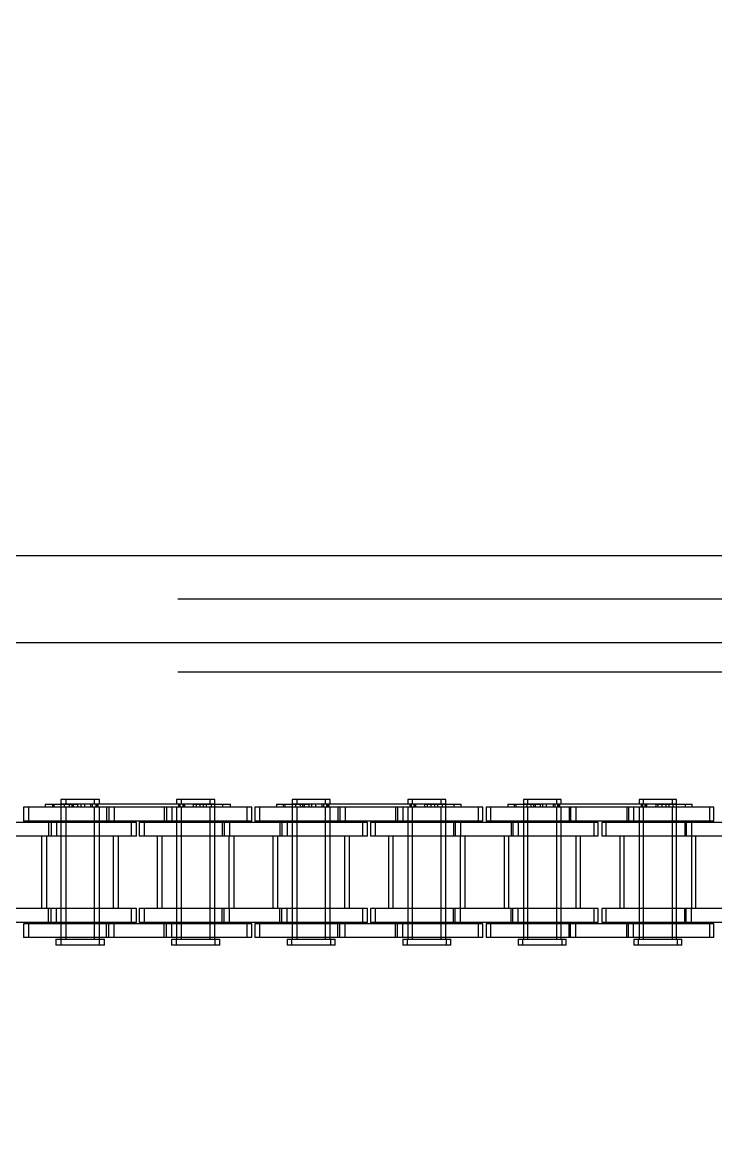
# Model space of a CAD drawing. Header units: metres. Extents: x 0 to 21025, y 0 to 14850.
# Drawn here: x 6086.9 to 6163, y 9272.1 to 9394.8 of the extents above; entities that cross this region are included whole.
import ezdxf

# ---------------------------------------------------------------- set-up
doc = ezdxf.new("R2010")
doc.units = ezdxf.units.M
doc.header["$LTSCALE"] = 25
doc.linetypes.add('HIDDEN2', pattern=[4.7625, 3.175, -1.5875])
for name, color, linetype in [('SL1', 8, 'Continuous'), ('SL4', 4, 'Continuous'), ('ST1', 7, 'HIDDEN2')]:
    doc.layers.add(name, color=color, linetype=linetype)

msp = doc.modelspace()

# ---------------------------------------------------------------- linework, layer by layer
at = {"layer": 'SL1'}
for radius, start, end in [(1215.5, 134.237972, 198.531491), (1221.5, 134.816665, 163.532761), (1170.7, 134.797453, 201.234448), (1164.35, 135.073034, 201.439244), (1158.35, 135.318064, 201.542777), (1158, 135.331622, 162.601775)]:
    msp.add_arc((7121.687, 8989.894), radius, start, end, dxfattribs=at)
for points, knots in [([(6016.805, 9336.149), (6018.323, 9341.094), (6023.306, 9357.331), (6033.083, 9385.183), (6046.155, 9419.652), (6060.678, 9454.317), (6076.302, 9488.499), (6093.031, 9522.154), (6110.841, 9555.249), (6129.357, 9587.13), (6148.49, 9617.803), (6168.154, 9647.281), (6188.711, 9676.144), (6210.142, 9704.365), (6232.876, 9732.473), (6256.952, 9760.393), (6278.975, 9784.316), (6292.887, 9798.665), (6298.131, 9803.97)], [0, 0, 0, 0, 0.00540888, 0.01775711, 0.03085366, 0.0439502, 0.05704675, 0.07014329, 0.08323983, 0.09633638, 0.10868461, 0.12103284, 0.13338107, 0.1457293, 0.15807753, 0.17117407, 0.18427061, 0.19206974, 0.19206974, 0.19206974, 0.19206974]), ([(6298.131, 9803.97), (6291.88, 9797.646), (6277.497, 9782.757), (6255.541, 9758.773), (6231.959, 9731.374), (6208.801, 9702.688), (6186.154, 9672.692), (6164.494, 9641.979), (6143.839, 9610.58), (6124.216, 9578.526), (6105.997, 9546.476), (6089.13, 9514.499), (6073.565, 9482.666), (6058.984, 9450.371), (6045.379, 9417.649), (6032.601, 9383.835), (6023.05, 9356.66), (6018.108, 9340.412), (6016.812, 9336.149)], [0.8079306, 0.8079306, 0.8079306, 0.8079306, 0.81722834, 0.8295732, 0.84192301, 0.85502079, 0.86811398, 0.8812144, 0.8943092, 0.90740385, 0.92050435, 0.93284949, 0.94519774, 0.95754884, 0.9698937, 0.98224351, 0.99534129, 1, 1, 1, 1]), ([(6298.252, 9803.065), (6291.437, 9796.163), (6276.301, 9780.445), (6253.457, 9755.341), (6229.842, 9727.691), (6207.108, 9699.314), (6185.276, 9670.236), (6164.368, 9640.487), (6143.739, 9609.083), (6123.525, 9575.98), (6103.871, 9541.143), (6085.433, 9505.648), (6068.233, 9469.536), (6052.768, 9433.965), (6038.954, 9399.025), (6026.621, 9364.964), (6019.325, 9341.996), (6015.698, 9330.578)], [0.919738506, 0.919738506, 0.919738506, 0.919738506, 0.923940284, 0.929189964, 0.934439645, 0.939689325, 0.944939006, 0.950188687, 0.955438367, 0.961212966, 0.966987564, 0.972762163, 0.978536762, 0.984311361, 0.989561041, 0.994810722, 1, 1, 1, 1]), ([(6042.734, 9351.449), (6045.775, 9360.41), (6052.775, 9381.034), (6065.016, 9412.859), (6079.277, 9446.945), (6094.668, 9480.535), (6111.133, 9513.613), (6128.665, 9546.138), (6146.889, 9577.467), (6165.718, 9607.611), (6185.072, 9636.578), (6205.301, 9664.939), (6226.39, 9692.669), (6248.76, 9720.285), (6272.449, 9747.717), (6291.297, 9768.16), (6302.024, 9779.328), (6304.232, 9781.608)], [0, 0, 0, 0, 0.01014171, 0.02334103, 0.03653573, 0.04973771, 0.06293402, 0.07613019, 0.08933225, 0.10177309, 0.11421707, 0.12666393, 0.13910448, 0.15155004, 0.16474936, 0.17794405, 0.18134573, 0.18134573, 0.18134573, 0.18134573])]:
    msp.add_open_spline(points, degree=3, knots=knots, dxfattribs=at)
at = {"layer": 'SL4'}
for p, q in [((6490.517, 9336.149), (5540.514, 9336.149)), ((5540.514, 9326.624), (6330.277, 9326.624))]:
    msp.add_line(p, q, dxfattribs=at)
at = {"layer": 'ST1'}
for p, q in [((6540.514, 9331.386), (5540.514, 9331.386)), ((5540.514, 9326.624), (6330.277, 9326.624)), ((6540.514, 9323.386), (5540.514, 9323.386)), ((6094.773, 9309.384), (6091.083, 9309.384)), ((6091.083, 9309.384), (6091.083, 9308.91)), ((6091.635, 9309.384), (6091.635, 9308.91)), ((6095.325, 9309.384), (6094.773, 9309.384)), ((6094.773, 9308.91), (6094.773, 9309.384)), ((6095.325, 9308.91), (6095.325, 9309.384)), ((6107.473, 9309.384), (6103.783, 9309.384)), ((6103.783, 9309.384), (6103.783, 9308.91)), ((6104.313, 9309.384), (6104.313, 9308.91)), ((6108.003, 9309.384), (6107.473, 9309.384)), ((6107.473, 9308.91), (6107.473, 9309.384)), ((6108.003, 9308.91), (6108.003, 9309.384)), ((6120.173, 9309.384), (6116.483, 9309.384)), ((6116.483, 9309.384), (6116.483, 9308.91)), ((6116.992, 9309.384), (6116.992, 9308.91)), ((6120.682, 9309.384), (6120.173, 9309.384)), ((6120.173, 9308.91), (6120.173, 9309.384)), ((6120.682, 9308.91), (6120.682, 9309.384)), ((6132.873, 9309.384), (6129.183, 9309.384)), ((6129.183, 9309.384), (6129.183, 9308.91)), ((6129.67, 9309.384), (6129.67, 9308.91)), ((6133.36, 9309.384), (6132.873, 9309.384)), ((6132.873, 9308.91), (6132.873, 9309.384)), ((6133.36, 9308.91), (6133.36, 9309.384)), ((6145.573, 9309.384), (6141.883, 9309.384)), ((6141.883, 9309.384), (6141.883, 9308.91)), ((6142.348, 9309.384), (6142.348, 9308.91)), ((6146.038, 9309.384), (6145.573, 9309.384)), ((6145.573, 9308.91), (6145.573, 9309.384)), ((6146.038, 9308.91), (6146.038, 9309.384)), ((6158.273, 9309.384), (6154.583, 9309.384)), ((6154.583, 9309.384), (6154.583, 9308.91)), ((6155.026, 9309.384), (6155.026, 9308.91)), ((6158.716, 9309.384), (6158.273, 9309.384)), ((6158.273, 9308.91), (6158.273, 9309.384)), ((6158.716, 9308.91), (6158.716, 9309.384)), ((6096.103, 9308.541), (6087.008, 9308.541)), ((6087.008, 9308.541), (6087.008, 9307.021)), ((6087.56, 9308.541), (6087.56, 9307.021)), ((6089.376, 9308.873), (6092.928, 9308.873)), ((6089.376, 9308.873), (6089.376, 9308.541)), ((6090.169, 9308.873), (6090.169, 9308.541)), ((6090.341, 9308.873), (6090.341, 9308.541)), ((6091.083, 9308.91), (6094.773, 9308.91)), ((6091.083, 9308.873), (6091.083, 9307.021)), ((6091.083, 9308.541), (6091.083, 9294.042)), ((6091.452, 9308.91), (6091.452, 9308.541)), ((6091.635, 9308.541), (6091.635, 9307.021)), ((6091.635, 9308.541), (6091.635, 9294.042)), ((6092.004, 9308.91), (6092.004, 9308.541)), ((6092.289, 9308.873), (6092.289, 9308.541)), ((6092.461, 9308.873), (6092.461, 9308.541)), ((6092.928, 9308.873), (6092.928, 9308.541)), ((6105.628, 9308.873), (6092.928, 9308.873)), ((6093.272, 9308.873), (6093.272, 9308.541)), ((6093.688, 9308.873), (6093.688, 9308.541)), ((6094.404, 9308.541), (6094.404, 9308.91)), ((6094.547, 9308.873), (6094.547, 9308.541)), ((6094.773, 9308.91), (6095.325, 9308.91)), ((6094.773, 9307.021), (6094.773, 9308.541)), ((6094.773, 9294.042), (6094.773, 9308.541)), ((6094.956, 9308.541), (6094.956, 9308.91)), ((6095.045, 9308.873), (6095.045, 9308.541)), ((6095.148, 9308.873), (6095.148, 9308.541)), ((6095.325, 9307.021), (6095.325, 9308.541)), ((6095.325, 9294.042), (6095.325, 9308.541)), ((6096.103, 9308.541), (6096.103, 9307.021)), ((6102.453, 9308.541), (6096.103, 9308.541)), ((6096.358, 9308.541), (6096.358, 9307.021)), ((6096.942, 9308.541), (6096.942, 9307.021)), ((6102.453, 9308.541), (6102.453, 9307.021)), ((6111.548, 9308.541), (6102.453, 9308.541)), ((6102.697, 9308.541), (6102.697, 9307.021)), ((6103.281, 9308.541), (6103.281, 9307.021)), ((6103.783, 9308.91), (6107.473, 9308.91)), ((6103.783, 9308.541), (6103.783, 9307.021)), ((6103.783, 9308.541), (6103.783, 9294.042)), ((6104.009, 9308.873), (6104.009, 9308.541)), ((6104.152, 9308.91), (6104.152, 9308.541)), ((6104.313, 9308.541), (6104.313, 9307.021)), ((6104.313, 9308.541), (6104.313, 9294.042)), ((6104.49, 9308.873), (6104.49, 9308.541)), ((6104.594, 9308.873), (6104.594, 9308.541)), ((6104.682, 9308.91), (6104.682, 9308.541)), ((6105.628, 9308.873), (6105.628, 9308.541)), ((6105.628, 9308.873), (6108.859, 9308.873)), ((6105.951, 9308.873), (6105.951, 9308.541)), ((6106.366, 9308.873), (6106.366, 9308.541)), ((6106.735, 9308.873), (6106.735, 9308.541)), ((6107.104, 9308.541), (6107.104, 9308.91)), ((6107.473, 9308.91), (6108.003, 9308.91)), ((6107.473, 9307.021), (6107.473, 9308.541)), ((6107.473, 9294.042), (6107.473, 9308.541)), ((6107.634, 9308.541), (6107.634, 9308.91)), ((6108.003, 9307.021), (6108.003, 9308.873)), ((6108.003, 9294.042), (6108.003, 9308.541)), ((6108.859, 9308.873), (6109.71, 9308.873)), ((6108.859, 9308.873), (6108.859, 9308.541)), ((6109.71, 9308.541), (6109.71, 9308.873)), ((6112.078, 9308.541), (6111.548, 9308.541)), ((6111.548, 9307.021), (6111.548, 9308.541)), ((6112.078, 9307.021), (6112.078, 9308.541)), ((6121.503, 9308.541), (6112.408, 9308.541)), ((6112.408, 9308.541), (6112.408, 9307.021)), ((6112.917, 9308.541), (6112.917, 9307.021)), ((6114.776, 9308.873), (6118.328, 9308.873)), ((6114.776, 9308.873), (6114.776, 9308.541)), ((6115.525, 9308.873), (6115.525, 9308.541)), ((6115.698, 9308.873), (6115.698, 9308.541)), ((6116.483, 9308.91), (6120.173, 9308.91)), ((6116.483, 9308.873), (6116.483, 9307.021)), ((6116.483, 9308.541), (6116.483, 9294.042)), ((6116.852, 9308.91), (6116.852, 9308.541)), ((6116.992, 9308.541), (6116.992, 9307.021)), ((6116.992, 9308.541), (6116.992, 9294.042)), ((6117.361, 9308.91), (6117.361, 9308.541)), ((6117.645, 9308.873), (6117.645, 9308.541)), ((6117.818, 9308.873), (6117.818, 9308.541)), ((6118.328, 9308.873), (6118.328, 9308.541)), ((6131.028, 9308.873), (6118.328, 9308.873)), ((6118.629, 9308.873), (6118.629, 9308.541)), ((6119.044, 9308.873), (6119.044, 9308.541)), ((6119.804, 9308.541), (6119.804, 9308.91)), ((6119.947, 9308.873), (6119.947, 9308.541)), ((6120.173, 9308.91), (6120.682, 9308.91)), ((6120.173, 9307.021), (6120.173, 9308.541)), ((6120.173, 9294.042), (6120.173, 9308.541)), ((6120.313, 9308.541), (6120.313, 9308.91)), ((6120.401, 9308.873), (6120.401, 9308.541)), ((6120.505, 9308.873), (6120.505, 9308.541)), ((6120.682, 9307.021), (6120.682, 9308.541)), ((6120.682, 9294.042), (6120.682, 9308.541)), ((6121.503, 9308.541), (6121.503, 9307.021)), ((6127.853, 9308.541), (6121.503, 9308.541)), ((6121.714, 9308.541), (6121.714, 9307.021)), ((6122.298, 9308.541), (6122.298, 9307.021)), ((6127.853, 9308.541), (6127.853, 9307.021)), ((6136.948, 9308.541), (6127.853, 9308.541)), ((6128.053, 9308.541), (6128.053, 9307.021)), ((6128.638, 9308.541), (6128.638, 9307.021)), ((6129.183, 9308.91), (6132.873, 9308.91)), ((6129.183, 9308.541), (6129.183, 9307.021)), ((6129.183, 9308.541), (6129.183, 9294.042)), ((6129.409, 9308.873), (6129.409, 9308.541)), ((6129.552, 9308.91), (6129.552, 9308.541)), ((6129.67, 9308.541), (6129.67, 9307.021)), ((6129.67, 9308.541), (6129.67, 9294.042)), ((6129.847, 9308.873), (6129.847, 9308.541)), ((6129.95, 9308.873), (6129.95, 9308.541)), ((6130.039, 9308.91), (6130.039, 9308.541)), ((6131.028, 9308.873), (6131.028, 9308.541)), ((6131.028, 9308.873), (6134.259, 9308.873)), ((6131.307, 9308.873), (6131.307, 9308.541)), ((6131.723, 9308.873), (6131.723, 9308.541)), ((6132.135, 9308.873), (6132.135, 9308.541)), ((6132.504, 9308.541), (6132.504, 9308.91)), ((6132.873, 9308.91), (6133.36, 9308.91)), ((6132.873, 9307.021), (6132.873, 9308.541)), ((6132.873, 9294.042), (6132.873, 9308.541)), ((6132.991, 9308.541), (6132.991, 9308.91)), ((6133.36, 9307.021), (6133.36, 9308.873)), ((6133.36, 9294.042), (6133.36, 9308.541)), ((6134.259, 9308.873), (6135.067, 9308.873)), ((6134.259, 9308.873), (6134.259, 9308.541)), ((6135.067, 9308.541), (6135.067, 9308.873)), ((6137.435, 9308.541), (6136.948, 9308.541)), ((6136.948, 9307.021), (6136.948, 9308.541)), ((6137.435, 9307.021), (6137.435, 9308.541)), ((6146.903, 9308.541), (6137.808, 9308.541)), ((6137.808, 9308.541), (6137.808, 9307.021)), ((6138.273, 9308.541), (6138.273, 9307.021)), ((6140.176, 9308.873), (6143.728, 9308.873)), ((6140.176, 9308.873), (6140.176, 9308.541)), ((6140.882, 9308.873), (6140.882, 9308.541)), ((6141.054, 9308.873), (6141.054, 9308.541)), ((6141.883, 9308.91), (6145.573, 9308.91)), ((6141.883, 9308.873), (6141.883, 9307.021)), ((6141.883, 9308.541), (6141.883, 9294.042)), ((6142.252, 9308.91), (6142.252, 9308.541)), ((6142.348, 9308.541), (6142.348, 9307.021)), ((6142.348, 9308.541), (6142.348, 9294.042)), ((6142.717, 9308.91), (6142.717, 9308.541)), ((6143.002, 9308.873), (6143.002, 9308.541)), ((6143.174, 9308.873), (6143.174, 9308.541)), ((6143.728, 9308.873), (6143.728, 9308.541)), ((6156.428, 9308.873), (6143.728, 9308.873)), ((6143.986, 9308.873), (6143.986, 9308.541)), ((6144.401, 9308.873), (6144.401, 9308.541)), ((6145.204, 9308.541), (6145.204, 9308.91)), ((6145.347, 9308.873), (6145.347, 9308.541)), ((6145.573, 9308.91), (6146.038, 9308.91)), ((6145.573, 9307.021), (6145.573, 9308.541)), ((6145.573, 9294.042), (6145.573, 9308.541)), ((6145.669, 9308.541), (6145.669, 9308.91)), ((6145.758, 9308.873), (6145.758, 9308.541)), ((6145.861, 9308.873), (6145.861, 9308.541)), ((6146.038, 9307.021), (6146.038, 9308.541)), ((6146.038, 9294.042), (6146.038, 9308.541)), ((6146.903, 9308.541), (6146.903, 9307.021)), ((6153.253, 9308.541), (6146.903, 9308.541)), ((6147.071, 9308.541), (6147.071, 9307.021)), ((6147.655, 9308.541), (6147.655, 9307.021)), ((6153.253, 9308.541), (6153.253, 9307.021)), ((6162.348, 9308.541), (6153.253, 9308.541)), ((6153.41, 9308.541), (6153.41, 9307.021)), ((6153.994, 9308.541), (6153.994, 9307.021)), ((6154.583, 9308.91), (6158.273, 9308.91)), ((6154.583, 9308.541), (6154.583, 9307.021)), ((6154.583, 9308.541), (6154.583, 9294.042)), ((6154.809, 9308.873), (6154.809, 9308.541)), ((6154.952, 9308.91), (6154.952, 9308.541)), ((6155.026, 9308.541), (6155.026, 9307.021)), ((6155.026, 9308.541), (6155.026, 9294.042)), ((6155.204, 9308.873), (6155.204, 9308.541)), ((6155.307, 9308.873), (6155.307, 9308.541)), ((6155.395, 9308.91), (6155.395, 9308.541)), ((6156.428, 9308.873), (6156.428, 9308.541)), ((6156.428, 9308.873), (6159.659, 9308.873)), ((6156.664, 9308.873), (6156.664, 9308.541)), ((6157.079, 9308.873), (6157.079, 9308.541)), ((6157.535, 9308.873), (6157.535, 9308.541)), ((6157.904, 9308.541), (6157.904, 9308.91)), ((6158.273, 9308.91), (6158.716, 9308.91)), ((6158.273, 9307.021), (6158.273, 9308.541)), ((6158.273, 9294.042), (6158.273, 9308.541)), ((6158.347, 9308.541), (6158.347, 9308.91)), ((6158.716, 9307.021), (6158.716, 9308.873)), ((6158.716, 9294.042), (6158.716, 9308.541)), ((6159.659, 9308.873), (6160.423, 9308.873)), ((6159.659, 9308.873), (6159.659, 9308.541)), ((6160.423, 9308.541), (6160.423, 9308.873)), ((6162.791, 9308.541), (6162.348, 9308.541)), ((6162.348, 9307.021), (6162.348, 9308.541)), ((6162.791, 9307.021), (6162.791, 9308.541)), ((6096.103, 9307.021), (6087.008, 9307.021)), ((6102.453, 9307.021), (6096.103, 9307.021)), ((6111.548, 9307.021), (6102.453, 9307.021)), ((6112.078, 9307.021), (6111.548, 9307.021)), ((6121.503, 9307.021), (6112.408, 9307.021)), ((6127.853, 9307.021), (6121.503, 9307.021)), ((6136.948, 9307.021), (6127.853, 9307.021)), ((6137.435, 9307.021), (6136.948, 9307.021)), ((6146.903, 9307.021), (6137.808, 9307.021)), ((6153.253, 9307.021), (6146.903, 9307.021)), ((6162.348, 9307.021), (6153.253, 9307.021)), ((6162.791, 9307.021), (6162.348, 9307.021)), ((6089.753, 9306.869), (6083.403, 9306.869)), ((6089.753, 9306.869), (6089.753, 9305.349)), ((6098.848, 9306.869), (6089.753, 9306.869)), ((6090.018, 9306.869), (6090.018, 9305.349)), ((6090.603, 9306.869), (6090.603, 9305.349)), ((6091.083, 9306.869), (6091.083, 9305.349)), ((6091.635, 9306.869), (6091.635, 9305.349)), ((6094.773, 9305.349), (6094.773, 9306.869)), ((6095.325, 9305.349), (6095.325, 9306.869)), ((6099.4, 9306.869), (6098.848, 9306.869)), ((6098.848, 9305.349), (6098.848, 9306.869)), ((6099.4, 9305.349), (6099.4, 9306.869)), ((6108.803, 9306.869), (6099.708, 9306.869)), ((6099.708, 9306.869), (6099.708, 9305.349)), ((6100.238, 9306.869), (6100.238, 9305.349)), ((6103.783, 9306.869), (6103.783, 9305.349)), ((6104.313, 9306.869), (6104.313, 9305.349)), ((6107.473, 9305.349), (6107.473, 9306.869)), ((6108.003, 9305.349), (6108.003, 9306.869)), ((6108.803, 9306.869), (6108.803, 9305.349)), ((6115.153, 9306.869), (6108.803, 9306.869)), ((6109.036, 9306.869), (6109.036, 9305.349)), ((6109.62, 9306.869), (6109.62, 9305.349)), ((6115.153, 9306.869), (6115.153, 9305.349)), ((6124.248, 9306.869), (6115.153, 9306.869)), ((6115.375, 9306.869), (6115.375, 9305.349)), ((6115.959, 9306.869), (6115.959, 9305.349)), ((6116.483, 9306.869), (6116.483, 9305.349)), ((6116.992, 9306.869), (6116.992, 9305.349)), ((6120.173, 9305.349), (6120.173, 9306.869)), ((6120.682, 9305.349), (6120.682, 9306.869)), ((6124.757, 9306.869), (6124.248, 9306.869)), ((6124.248, 9305.349), (6124.248, 9306.869)), ((6124.757, 9305.349), (6124.757, 9306.869)), ((6134.203, 9306.869), (6125.108, 9306.869)), ((6125.108, 9306.869), (6125.108, 9305.349)), ((6125.595, 9306.869), (6125.595, 9305.349)), ((6129.183, 9306.869), (6129.183, 9305.349)), ((6129.67, 9306.869), (6129.67, 9305.349)), ((6132.873, 9305.349), (6132.873, 9306.869)), ((6133.36, 9305.349), (6133.36, 9306.869)), ((6134.203, 9306.869), (6134.203, 9305.349)), ((6140.553, 9306.869), (6134.203, 9306.869)), ((6134.392, 9306.869), (6134.392, 9305.349)), ((6134.977, 9306.869), (6134.977, 9305.349)), ((6140.553, 9306.869), (6140.553, 9305.349)), ((6149.648, 9306.869), (6140.553, 9306.869)), ((6140.732, 9306.869), (6140.732, 9305.349)), ((6141.316, 9306.869), (6141.316, 9305.349)), ((6141.883, 9306.869), (6141.883, 9305.349)), ((6142.348, 9306.869), (6142.348, 9305.349)), ((6145.573, 9305.349), (6145.573, 9306.869)), ((6146.038, 9305.349), (6146.038, 9306.869)), ((6150.113, 9306.869), (6149.648, 9306.869)), ((6149.648, 9305.349), (6149.648, 9306.869)), ((6150.113, 9305.349), (6150.113, 9306.869)), ((6159.603, 9306.869), (6150.508, 9306.869)), ((6150.508, 9306.869), (6150.508, 9305.349)), ((6150.951, 9306.869), (6150.951, 9305.349)), ((6154.583, 9306.869), (6154.583, 9305.349)), ((6155.026, 9306.869), (6155.026, 9305.349)), ((6158.273, 9305.349), (6158.273, 9306.869)), ((6158.716, 9305.349), (6158.716, 9306.869)), ((6159.603, 9306.869), (6159.603, 9305.349)), ((6165.953, 9306.869), (6159.603, 9306.869)), ((6159.749, 9306.869), (6159.749, 9305.349)), ((6160.333, 9306.869), (6160.333, 9305.349)), ((6089.753, 9305.349), (6083.403, 9305.349)), ((6088.968, 9305.349), (6088.968, 9297.419)), ((6089.52, 9305.349), (6089.52, 9297.419)), ((6098.848, 9305.349), (6089.753, 9305.349)), ((6091.083, 9305.349), (6091.083, 9297.419)), ((6091.635, 9305.349), (6091.635, 9297.419)), ((6094.773, 9297.419), (6094.773, 9305.349)), ((6095.325, 9297.419), (6095.325, 9305.349)), ((6096.888, 9297.419), (6096.888, 9305.349)), ((6097.44, 9297.419), (6097.44, 9305.349)), ((6099.4, 9305.349), (6098.848, 9305.349)), ((6108.803, 9305.349), (6099.708, 9305.349)), ((6101.668, 9305.349), (6101.668, 9297.419)), ((6102.198, 9305.349), (6102.198, 9297.419)), ((6103.783, 9305.349), (6103.783, 9297.419)), ((6104.313, 9305.349), (6104.313, 9297.419)), ((6107.473, 9297.419), (6107.473, 9305.349)), ((6108.003, 9297.419), (6108.003, 9305.349)), ((6115.153, 9305.349), (6108.803, 9305.349)), ((6109.588, 9297.419), (6109.588, 9305.349)), ((6110.118, 9297.419), (6110.118, 9305.349)), ((6114.368, 9305.349), (6114.368, 9297.419)), ((6114.877, 9305.349), (6114.877, 9297.419)), ((6124.248, 9305.349), (6115.153, 9305.349)), ((6116.483, 9305.349), (6116.483, 9297.419)), ((6116.992, 9305.349), (6116.992, 9297.419)), ((6120.173, 9297.419), (6120.173, 9305.349)), ((6120.682, 9297.419), (6120.682, 9305.349)), ((6122.288, 9297.419), (6122.288, 9305.349)), ((6122.797, 9297.419), (6122.797, 9305.349)), ((6124.757, 9305.349), (6124.248, 9305.349)), ((6134.203, 9305.349), (6125.108, 9305.349)), ((6127.068, 9305.349), (6127.068, 9297.419)), ((6127.555, 9305.349), (6127.555, 9297.419)), ((6129.183, 9305.349), (6129.183, 9297.419)), ((6129.67, 9305.349), (6129.67, 9297.419)), ((6132.873, 9297.419), (6132.873, 9305.349)), ((6133.36, 9297.419), (6133.36, 9305.349)), ((6140.553, 9305.349), (6134.203, 9305.349)), ((6134.988, 9297.419), (6134.988, 9305.349)), ((6135.475, 9297.419), (6135.475, 9305.349)), ((6139.768, 9305.349), (6139.768, 9297.419)), ((6140.233, 9305.349), (6140.233, 9297.419)), ((6149.648, 9305.349), (6140.553, 9305.349)), ((6141.883, 9305.349), (6141.883, 9297.419)), ((6142.348, 9305.349), (6142.348, 9297.419)), ((6145.573, 9297.419), (6145.573, 9305.349)), ((6146.038, 9297.419), (6146.038, 9305.349)), ((6147.688, 9297.419), (6147.688, 9305.349)), ((6148.153, 9297.419), (6148.153, 9305.349)), ((6150.113, 9305.349), (6149.648, 9305.349)), ((6159.603, 9305.349), (6150.508, 9305.349)), ((6152.468, 9305.349), (6152.468, 9297.419)), ((6152.911, 9305.349), (6152.911, 9297.419)), ((6154.583, 9305.349), (6154.583, 9297.419)), ((6155.026, 9305.349), (6155.026, 9297.419)), ((6158.273, 9297.419), (6158.273, 9305.349)), ((6158.716, 9297.419), (6158.716, 9305.349)), ((6165.953, 9305.349), (6159.603, 9305.349)), ((6160.388, 9297.419), (6160.388, 9305.349)), ((6160.831, 9297.419), (6160.831, 9305.349)), ((6089.753, 9297.419), (6083.403, 9297.419)), ((6089.753, 9295.899), (6089.753, 9297.419)), ((6098.848, 9297.419), (6089.753, 9297.419)), ((6090.018, 9295.899), (6090.018, 9297.419)), ((6090.603, 9295.899), (6090.603, 9297.419)), ((6091.083, 9297.419), (6091.083, 9295.899)), ((6091.635, 9297.419), (6091.635, 9295.899)), ((6094.773, 9295.899), (6094.773, 9297.419)), ((6095.325, 9295.899), (6095.325, 9297.419)), ((6099.4, 9297.419), (6098.848, 9297.419)), ((6098.848, 9295.899), (6098.848, 9297.419)), ((6099.4, 9295.899), (6099.4, 9297.419)), ((6108.803, 9297.419), (6099.708, 9297.419)), ((6099.708, 9297.419), (6099.708, 9295.899)), ((6100.238, 9297.419), (6100.238, 9295.899)), ((6103.783, 9297.419), (6103.783, 9295.899)), ((6104.313, 9297.419), (6104.313, 9295.899)), ((6107.473, 9295.899), (6107.473, 9297.419)), ((6108.003, 9295.899), (6108.003, 9297.419)), ((6108.803, 9295.899), (6108.803, 9297.419)), ((6115.153, 9297.419), (6108.803, 9297.419)), ((6109.036, 9295.899), (6109.036, 9297.419)), ((6109.62, 9295.899), (6109.62, 9297.419)), ((6115.153, 9295.899), (6115.153, 9297.419)), ((6124.248, 9297.419), (6115.153, 9297.419)), ((6115.375, 9295.899), (6115.375, 9297.419)), ((6115.959, 9295.899), (6115.959, 9297.419)), ((6116.483, 9297.419), (6116.483, 9295.899)), ((6116.992, 9297.419), (6116.992, 9295.899)), ((6120.173, 9295.899), (6120.173, 9297.419)), ((6120.682, 9295.899), (6120.682, 9297.419)), ((6124.757, 9297.419), (6124.248, 9297.419)), ((6124.248, 9295.899), (6124.248, 9297.419)), ((6124.757, 9295.899), (6124.757, 9297.419)), ((6134.203, 9297.419), (6125.108, 9297.419)), ((6125.108, 9297.419), (6125.108, 9295.899)), ((6125.595, 9297.419), (6125.595, 9295.899)), ((6129.183, 9297.419), (6129.183, 9295.899)), ((6129.67, 9297.419), (6129.67, 9295.899)), ((6132.873, 9295.899), (6132.873, 9297.419)), ((6133.36, 9295.899), (6133.36, 9297.419)), ((6134.203, 9295.899), (6134.203, 9297.419)), ((6140.553, 9297.419), (6134.203, 9297.419)), ((6134.392, 9295.899), (6134.392, 9297.419)), ((6134.977, 9295.899), (6134.977, 9297.419)), ((6140.553, 9295.899), (6140.553, 9297.419)), ((6149.648, 9297.419), (6140.553, 9297.419)), ((6140.732, 9295.899), (6140.732, 9297.419)), ((6141.316, 9295.899), (6141.316, 9297.419)), ((6141.883, 9297.419), (6141.883, 9295.899)), ((6142.348, 9297.419), (6142.348, 9295.899)), ((6145.573, 9295.899), (6145.573, 9297.419)), ((6146.038, 9295.899), (6146.038, 9297.419)), ((6150.113, 9297.419), (6149.648, 9297.419)), ((6149.648, 9295.899), (6149.648, 9297.419)), ((6150.113, 9295.899), (6150.113, 9297.419)), ((6159.603, 9297.419), (6150.508, 9297.419)), ((6150.508, 9297.419), (6150.508, 9295.899)), ((6150.951, 9297.419), (6150.951, 9295.899)), ((6154.583, 9297.419), (6154.583, 9295.899)), ((6155.026, 9297.419), (6155.026, 9295.899)), ((6158.273, 9295.899), (6158.273, 9297.419)), ((6158.716, 9295.899), (6158.716, 9297.419)), ((6159.603, 9295.899), (6159.603, 9297.419)), ((6165.953, 9297.419), (6159.603, 9297.419)), ((6159.749, 9295.899), (6159.749, 9297.419)), ((6160.333, 9295.899), (6160.333, 9297.419)), ((6089.753, 9295.899), (6083.403, 9295.899)), ((6098.848, 9295.899), (6089.753, 9295.899)), ((6099.4, 9295.899), (6098.848, 9295.899)), ((6108.803, 9295.899), (6099.708, 9295.899)), ((6115.153, 9295.899), (6108.803, 9295.899)), ((6124.248, 9295.899), (6115.153, 9295.899)), ((6124.757, 9295.899), (6124.248, 9295.899)), ((6134.203, 9295.899), (6125.108, 9295.899)), ((6140.553, 9295.899), (6134.203, 9295.899)), ((6149.648, 9295.899), (6140.553, 9295.899)), ((6150.113, 9295.899), (6149.648, 9295.899)), ((6159.603, 9295.899), (6150.508, 9295.899)), ((6165.953, 9295.899), (6159.603, 9295.899)), ((6096.103, 9295.747), (6087.008, 9295.747)), ((6087.008, 9295.747), (6087.008, 9294.227)), ((6087.56, 9295.747), (6087.56, 9294.227)), ((6091.083, 9295.747), (6091.083, 9294.227)), ((6091.635, 9295.747), (6091.635, 9294.227)), ((6094.773, 9294.227), (6094.773, 9295.747)), ((6095.325, 9294.227), (6095.325, 9295.747)), ((6096.103, 9294.227), (6096.103, 9295.747)), ((6102.453, 9295.747), (6096.103, 9295.747)), ((6096.358, 9294.227), (6096.358, 9295.747)), ((6096.942, 9294.227), (6096.942, 9295.747)), ((6102.453, 9294.227), (6102.453, 9295.747)), ((6111.548, 9295.747), (6102.453, 9295.747)), ((6102.697, 9294.227), (6102.697, 9295.747)), ((6103.281, 9294.227), (6103.281, 9295.747)), ((6103.783, 9295.747), (6103.783, 9294.227)), ((6104.313, 9295.747), (6104.313, 9294.227)), ((6107.473, 9294.227), (6107.473, 9295.747)), ((6108.003, 9294.227), (6108.003, 9295.747)), ((6112.078, 9295.747), (6111.548, 9295.747)), ((6111.548, 9294.227), (6111.548, 9295.747)), ((6112.078, 9294.227), (6112.078, 9295.747)), ((6121.503, 9295.747), (6112.408, 9295.747)), ((6112.408, 9295.747), (6112.408, 9294.227)), ((6112.917, 9295.747), (6112.917, 9294.227)), ((6116.483, 9295.747), (6116.483, 9294.227)), ((6116.992, 9295.747), (6116.992, 9294.227)), ((6120.173, 9294.227), (6120.173, 9295.747)), ((6120.682, 9294.227), (6120.682, 9295.747)), ((6121.503, 9294.227), (6121.503, 9295.747)), ((6127.853, 9295.747), (6121.503, 9295.747)), ((6121.714, 9294.227), (6121.714, 9295.747)), ((6122.298, 9294.227), (6122.298, 9295.747)), ((6127.853, 9294.227), (6127.853, 9295.747)), ((6136.948, 9295.747), (6127.853, 9295.747)), ((6128.053, 9294.227), (6128.053, 9295.747)), ((6128.638, 9294.227), (6128.638, 9295.747)), ((6129.183, 9295.747), (6129.183, 9294.227)), ((6129.67, 9295.747), (6129.67, 9294.227)), ((6132.873, 9294.227), (6132.873, 9295.747)), ((6133.36, 9294.227), (6133.36, 9295.747)), ((6137.435, 9295.747), (6136.948, 9295.747)), ((6136.948, 9294.227), (6136.948, 9295.747)), ((6137.435, 9294.227), (6137.435, 9295.747)), ((6146.903, 9295.747), (6137.808, 9295.747)), ((6137.808, 9295.747), (6137.808, 9294.227)), ((6138.273, 9295.747), (6138.273, 9294.227)), ((6141.883, 9295.747), (6141.883, 9294.227)), ((6142.348, 9295.747), (6142.348, 9294.227)), ((6145.573, 9294.227), (6145.573, 9295.747)), ((6146.038, 9294.227), (6146.038, 9295.747)), ((6146.903, 9294.227), (6146.903, 9295.747)), ((6153.253, 9295.747), (6146.903, 9295.747)), ((6147.071, 9294.227), (6147.071, 9295.747)), ((6147.655, 9294.227), (6147.655, 9295.747)), ((6153.253, 9294.227), (6153.253, 9295.747)), ((6162.348, 9295.747), (6153.253, 9295.747)), ((6153.41, 9294.227), (6153.41, 9295.747)), ((6153.994, 9294.227), (6153.994, 9295.747)), ((6154.583, 9295.747), (6154.583, 9294.227)), ((6155.026, 9295.747), (6155.026, 9294.227)), ((6158.273, 9294.227), (6158.273, 9295.747)), ((6158.716, 9294.227), (6158.716, 9295.747)), ((6162.791, 9295.747), (6162.348, 9295.747)), ((6162.348, 9294.227), (6162.348, 9295.747)), ((6162.791, 9294.227), (6162.791, 9295.747)), ((6096.103, 9294.227), (6087.008, 9294.227)), ((6090.53, 9294.042), (6095.327, 9294.042)), ((6090.53, 9294.042), (6090.53, 9293.384)), ((6091.082, 9294.042), (6091.082, 9293.384)), ((6095.327, 9294.042), (6095.879, 9294.042)), ((6095.327, 9293.384), (6095.327, 9294.042)), ((6095.879, 9293.384), (6095.879, 9294.042)), ((6102.453, 9294.227), (6096.103, 9294.227)), ((6111.548, 9294.227), (6102.453, 9294.227)), ((6103.23, 9294.042), (6108.027, 9294.042)), ((6103.23, 9294.042), (6103.23, 9293.384)), ((6103.76, 9294.042), (6103.76, 9293.384)), ((6108.027, 9294.042), (6108.557, 9294.042)), ((6108.027, 9293.384), (6108.027, 9294.042)), ((6108.557, 9293.384), (6108.557, 9294.042)), ((6112.078, 9294.227), (6111.548, 9294.227)), ((6121.503, 9294.227), (6112.408, 9294.227)), ((6115.93, 9294.042), (6120.727, 9294.042)), ((6115.93, 9294.042), (6115.93, 9293.384)), ((6116.438, 9294.042), (6116.438, 9293.384)), ((6120.727, 9294.042), (6121.235, 9294.042)), ((6120.727, 9293.384), (6120.727, 9294.042)), ((6121.235, 9293.384), (6121.235, 9294.042)), ((6127.853, 9294.227), (6121.503, 9294.227)), ((6136.948, 9294.227), (6127.853, 9294.227)), ((6128.63, 9294.042), (6133.427, 9294.042)), ((6128.63, 9294.042), (6128.63, 9293.384)), ((6129.116, 9294.042), (6129.116, 9293.384)), ((6133.427, 9294.042), (6133.913, 9294.042)), ((6133.427, 9293.384), (6133.427, 9294.042)), ((6133.913, 9293.384), (6133.913, 9294.042)), ((6137.435, 9294.227), (6136.948, 9294.227)), ((6146.903, 9294.227), (6137.808, 9294.227)), ((6141.33, 9294.042), (6146.127, 9294.042)), ((6141.33, 9294.042), (6141.33, 9293.384)), ((6141.795, 9294.042), (6141.795, 9293.384)), ((6146.127, 9294.042), (6146.592, 9294.042)), ((6146.127, 9293.384), (6146.127, 9294.042)), ((6146.592, 9293.384), (6146.592, 9294.042)), ((6153.253, 9294.227), (6146.903, 9294.227)), ((6162.348, 9294.227), (6153.253, 9294.227)), ((6154.03, 9294.042), (6158.827, 9294.042)), ((6154.03, 9294.042), (6154.03, 9293.384)), ((6154.473, 9294.042), (6154.473, 9293.384)), ((6158.827, 9294.042), (6159.27, 9294.042)), ((6158.827, 9293.384), (6158.827, 9294.042)), ((6159.27, 9293.384), (6159.27, 9294.042)), ((6162.791, 9294.227), (6162.348, 9294.227)), ((6095.327, 9293.384), (6090.53, 9293.384)), ((6095.879, 9293.384), (6095.327, 9293.384)), ((6108.027, 9293.384), (6103.23, 9293.384)), ((6108.557, 9293.384), (6108.027, 9293.384)), ((6120.727, 9293.384), (6115.93, 9293.384)), ((6121.235, 9293.384), (6120.727, 9293.384)), ((6133.427, 9293.384), (6128.63, 9293.384)), ((6133.913, 9293.384), (6133.427, 9293.384)), ((6146.127, 9293.384), (6141.33, 9293.384)), ((6146.592, 9293.384), (6146.127, 9293.384)), ((6158.827, 9293.384), (6154.03, 9293.384)), ((6159.27, 9293.384), (6158.827, 9293.384))]:
    msp.add_line(p, q, dxfattribs=at)

doc.saveas('drawing.dxf')
